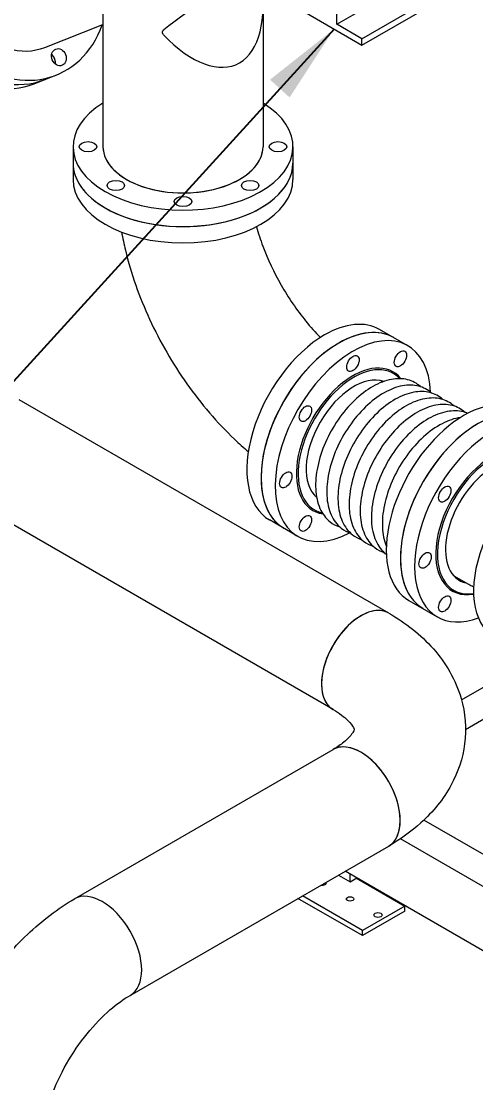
# Model space of a CAD drawing. Header units: millimetres. Extents: x -312439 to 477422, y -331570 to 212570.
# Drawn here: x 346660 to 347366, y 61954 to 63603 of the extents above; entities that cross this region are included whole.
import ezdxf

# ---------------------------------------------------------------- set-up
doc = ezdxf.new("R2010")
doc.units = ezdxf.units.MM
doc.styles.add('ROMAND', font='ROMAND.SHX')
doc.dimstyles.new('1-50 (MILIMETRO)', dxfattribs={"dimscale": 0, "dimtxt": 125, "dimasz": 125, "dimexe": 100, "dimexo": 100, "dimgap": 50, "dimtad": 0, "dimdec": 0, "dimzin": 0, "dimdsep": 46, "dimtxsty": 'ROMAND', "dimcen": -390, "dimclrd": 1, "dimclre": 1, "dimclrt": 3, "dimadec": 0, "dimazin": 0, "dimtfac": 1, "dimtdec": 0, "dimtix": 1, "dimtmove": 2, "dimatfit": 2, "dimfxl": 1, "dimtvp": 1, "dimtolj": 1, "dimtzin": 0, "dimarcsym": 0})

# ---------------------------------------------------------------- blocks, each defined once
blk = doc.blocks.new('*D161')
at = {"color": 1, "lineweight": -2, "transparency": 16777216}
for p, q in [((350510.9, 62972.7), (351769, 62246.3)), ((348028.9, 60202.5), (351560.7, 62241.6)), ((346762.6, 60808.6), (348020.7, 60082.2))]:
    blk.add_line(p, q, dxfattribs=at)
at = {"color": 1, "transparency": 16777216}
for points in [[(351550.3, 62259.6), (351571.1, 62223.5), (351669, 62304.1)], [(348018.5, 60220.5), (348039.3, 60184.4), (347920.7, 60140)]]:
    blk.add_solid(points, dxfattribs=at)
at = {"layer": 'Defpoints', "color": 0, "transparency": 16777216}
for p in [(350410.9, 63030.4, 9601.9), (351669, 62304.1), (346662.6, 60866.3, 9601.9)]:
    blk.add_point(p, dxfattribs=at)
at = {"color": 3, "transparency": 16777216, "insert": (349732.3, 61330.3), "char_height": 125, "attachment_point": 5, "rotation": 30, "style": 'ROMAND'}
blk.add_mtext('\\A1;4328', dxfattribs=at)

msp = doc.modelspace()

# ---------------------------------------------------------------- linework, layer by layer
at = {"color": 3, "linetype": 'Continuous', "lineweight": 0, "extrusion": (-5.55112e-17, 0.816497, 0.57735)}
for p, q in [((347149.917, 63598.757), (347424.147, 63757.085)), ((347188.893, 63576.255), (347463.123, 63734.582)), ((347188.893, 63566.253), (347471.785, 63729.581)), ((347149.917, 63598.757), (347149.917, 63698.77)), ((347102.279, 63616.26), (347188.893, 63566.253)), ((347188.893, 63576.255), (347149.917, 63598.757)), ((347188.893, 63566.253), (347188.893, 63576.255))]:
    msp.add_line(p, q, dxfattribs=at)
at = {"color": 0, "linetype": 'Continuous', "lineweight": 0, "extrusion": (-5.55112e-17, 0.816497, 0.57735)}
for p, q in [((346786.622, 63626.475), (346786.622, 63408.566)), ((347035.277, 63627.11), (347035.277, 63408.566)), ((346696.417, 63562.888), (346786.622, 63598.209)), ((346679.682, 63506.348), (346713.388, 63519.546)), ((346740.076, 63408.566), (346740.076, 63357.759)), ((347081.823, 63408.566), (347081.823, 63357.759)), ((347260.428, 63099.214), (347216.428, 63124.617)), ((347218.057, 63045.178), (347221.305, 63043.303)), ((347230.655, 62684.073), (346656.563, 63015.525)), ((347144.116, 62534.183), (346570.024, 62865.635)), ((347115.165, 62866.964), (347118.413, 62865.089)), ((347089.554, 62803.252), (347045.555, 62828.655)), ((347355.065, 62728.246), (347332.104, 62741.502)), ((347262.088, 62703.639), (347306.088, 62678.236)), ((347343.736, 62549.295), (347405.738, 62585.091)), ((347419.793, 62543.2), (347349.965, 62502.884)), ((346742.276, 62240.093), (347144.116, 62472.096)), ((347511.598, 62231.826), (347285.234, 62362.518)), ((347975.678, 61913.883), (347248.837, 62333.525)), ((346828.815, 62090.203), (347230.655, 62322.206)), ((347975.678, 61813.87), (347162.935, 62283.108)), ((347152.621, 62277.153), (347170.652, 62266.743)), ((347170.652, 62266.743), (347170.652, 62278.653)), ((347170.652, 62266.743), (347180.966, 62272.698)), ((347180.396, 62272.368), (347255.468, 62229.025)), ((347189.642, 62183.02), (347089.61, 62240.773)), ((347189.642, 62191.021), (347096.539, 62244.774)), ((347255.468, 62229.025), (347189.642, 62191.021)), ((347255.468, 62221.024), (347189.642, 62183.02)), ((347255.468, 62221.024), (347255.468, 62229.025)), ((347189.642, 62183.02), (347189.642, 62191.021))]:
    msp.add_line(p, q, dxfattribs=at)
at = {"color": 0, "linetype": 'Continuous', "lineweight": 0}
for centre, major_axis, ratio, start_param, end_param in [((346910.95, 63593.773), (124.003, 91.611), 0.09789593, 5.96786838, 8.02490344), ((346910.95, 63717.607), (83.813, -180.866), 0.50772236, 5.30028158, 7.35731664), ((346651.087, 63678.657), (-62.301, 159.111), 0.81338956, 2.13300307, 3.89757418), ((346651.087, 63678.657), (-45.33, 115.769), 0.81338956, 2.01178128, 3.14159265), ((346634.234, 63672.058), (62.301, -159.111), 0.81338956, 5.32898924, 6.28318531), ((346634.234, 63672.058), (-62.301, 159.111), 0.81338956, 2.18739659, 3.14159265), ((346701.321, 63541.005), (4.957, -12.66), 0.81338956, 1.69343461, 2.18320084), ((346701.321, 63541.005), (-4.957, 12.66), 0.81338956, 4.09998447, 5.32479349), ((346701.321, 63541.005), (4.957, -12.66), 0.81338956, 0.95839181, 1.69343461), ((346617.381, 63665.459), (62.301, -159.111), 0.81338956, 5.36724698, 6.28318531), ((346910.95, 63408.566), (-170.874, 0), 0.57735027, 5.52720378, 7.06858347), ((346910.95, 63408.566), (-170.874, 0), 0.57735027, 0.78539816, 3.89757418), ((346910.95, 63408.566), (124.327, 0), 0.57735027, 3.14159265, 6.28318531), ((346910.95, 63408.566), (-124.327, 0), 0.57735027, 0, 0.78539816), ((346910.95, 63408.566), (-124.327, 0), 0.57735027, 0.78539816, 3.14159265), ((346910.95, 63383.163), (-170.874, 0), 0.57735027, 0, 0.78539816), ((346910.95, 63383.163), (170.874, 0), 0.57735027, 3.14159265, 6.28318531), ((346910.95, 63383.163), (-170.874, 0), 0.57735027, 0.78539816, 3.14159265), ((346910.95, 63357.759), (-170.874, 0), 0.57735027, 0, 3.14159265), ((347152.991, 62963.934), (85.437, 147.981), 0.57735027, 0, 3.14159265), ((347174.991, 62951.233), (-85.437, -147.981), 0.57735027, 2.40088063, 7.02389733), ((347130.991, 62976.636), (-85.437, -147.981), 0.57735027, 3.14159265, 3.92699082), ((347152.991, 62963.934), (85.437, 147.981), 0.57735027, 0, 0.78539816), ((347130.991, 62976.636), (-85.437, -147.981), 0.57735027, 3.92699082, 6.28318531), ((347152.991, 62963.934), (85.437, 147.981), 0.57735027, 0.78539816, 3.14159265), ((347174.991, 62951.233), (-62.164, -107.671), 0.57735027, 2.91551375, 6.50926421), ((347176.377, 62950.433), (61.184, 105.973), 0.57735027, 6.09968131, 9.60828196), ((347176.377, 62950.433), (52.364, 90.698), 0.57735027, 0.10748611, 3.03410655), ((347347.525, 62851.62), (-85.437, -147.981), 0.57735027, 3.14159265, 6.28318531), ((347369.525, 62838.919), (85.437, 147.981), 0.57735027, 0, 3.14159265), ((347369.525, 62838.919), (-85.437, -147.981), 0.57735027, 3.14159265, 6.28318531), ((347391.525, 62826.217), (-85.437, -147.981), 0.57735027, 3.20000298, 6.88878068), ((347391.525, 62826.217), (-62.164, -107.671), 0.57735027, 2.69380341, 6.73097455), ((347392.911, 62825.417), (-61.184, -105.973), 0.57735027, 2.71673712, 6.70804084), ((347392.911, 62825.417), (-52.364, -90.698), 0.57735027, 2.96365333, 6.46112463), ((347470.603, 62780.561), (76.556, 132.599), 0.57735027, 0.53677507, 3.14159265), ((347187.386, 62609.128), (-43.27, -74.945), 0.57735027, 3.14159265, 6.28318531), ((347187.386, 62609.128), (-43.27, -74.945), 0.57735027, 3.14159265, 5.49778714), ((347187.386, 62609.128), (-43.27, -74.945), 0.57735027, 5.49778714, 6.28318531), ((347187.386, 62397.151), (43.27, -74.945), 0.57735027, 0, 3.14159265), ((347187.386, 62397.151), (-43.27, 74.945), 0.57735027, 3.14159265, 6.28318531), ((347127.28, 62265.03), (-6.431, 0), 0.57735027, 1.28336895, 3.42902003), ((346785.545, 62165.148), (43.27, -74.945), 0.57735027, 0, 3.14159265)]:
    msp.add_ellipse(centre, major_axis=major_axis, ratio=ratio, start_param=start_param, end_param=end_param, dxfattribs=at)
for centre, major_axis, ratio in [((346718.174, 63547.604), (-4.957, 12.66), 0.81338956), ((346763.349, 63408.566), (-13.596, 0), 0.57735027), ((347058.55, 63408.566), (-13.596, 0), 0.57735027), ((346806.58, 63348.308), (-13.596, 0), 0.57735027), ((347015.319, 63348.308), (-13.596, 0), 0.57735027), ((346910.95, 63323.349), (-13.596, 0), 0.57735027), ((347248.791, 63079.059), (-6.798, -11.775), 0.57735027), ((347174.991, 63071.748), (-6.798, -11.775), 0.57735027), ((347101.191, 62993.841), (-6.798, -11.775), 0.57735027), ((347070.622, 62890.975), (-6.798, -11.775), 0.57735027), ((347317.725, 62868.826), (-6.798, -11.775), 0.57735027), ((347101.191, 62823.407), (-6.798, -11.775), 0.57735027), ((347287.156, 62765.959), (-6.798, -11.775), 0.57735027), ((347317.725, 62698.391), (-6.798, -11.775), 0.57735027), ((347170.587, 62240.027), (-5.818, 0), 0.57735027), ((347213.894, 62215.024), (-6.431, 0), 0.57735027)]:
    msp.add_ellipse(centre, major_axis=major_axis, ratio=ratio, dxfattribs=at)
for points, knots in [([(346881.02, 63581.887), (346880.837, 63582.08), (346880.662, 63582.282), (346880.188, 63582.881), (346879.917, 63583.298), (346879.479, 63584.155), (346879.311, 63584.595), (346879.089, 63585.469), (346879.035, 63585.902), (346879.035, 63586.728), (346879.089, 63587.144), (346879.311, 63587.95), (346879.479, 63588.34), (346879.917, 63589.065), (346880.188, 63589.401), (346880.662, 63589.863), (346880.837, 63590.014), (346881.02, 63590.154)], [17.89795356, 17.89795356, 17.89795356, 17.89795356, 18.55921682, 18.55921682, 19.79774199, 19.79774199, 21.03626716, 21.03626716, 22.27479234, 22.27479234, 23.51331751, 23.51331751, 24.75184268, 24.75184268, 25.99036785, 25.99036785, 26.65163111, 26.65163111, 26.65163111, 26.65163111]), ([(346815.457, 63275.949), (346817.184, 63266.534), (346819.192, 63257.115), (346830.245, 63211.456), (346843.007, 63175.362), (346875.235, 63105.536), (346894.702, 63071.818), (346939.06, 63008.995), (346963.937, 62979.895), (346997.953, 62947.494), (347005.105, 62941.045), (347012.395, 62934.842)], [0.23264377, 0.23264377, 0.23264377, 0.23264377, 0.31415927, 0.31415927, 0.62831853, 0.62831853, 0.9424778, 0.9424778, 1.25663706, 1.25663706, 1.33815256, 1.33815256, 1.33815256, 1.33815256]), ([(347024.957, 63284.275), (347027.758, 63274.317), (347031.105, 63264.126), (347042.577, 63233.689), (347052.208, 63213.247), (347074.767, 63173.814), (347087.738, 63154.854), (347108.965, 63128.649), (347116.619, 63120.042), (347124.356, 63112.112)], [0.369794337, 0.369794337, 0.369794337, 0.369794337, 0.507609134, 0.507609134, 0.778558045, 0.778558045, 1.053396997, 1.053396997, 1.20100199, 1.20100199, 1.20100199, 1.20100199]), ([(347279.956, 63035.779), (347274.261, 63040.96), (347267.424, 63044.634), (347252.072, 63048.574), (347243.527, 63048.693), (347225.321, 63045.317), (347215.606, 63041.566), (347196.162, 63030.495), (347186.435, 63023.083), (347168.104, 63005.456), (347159.5, 62995.248), (347144.244, 62973.086), (347137.588, 62961.142), (347126.853, 62936.667), (347122.777, 62924.141), (347117.635, 62899.681), (347116.579, 62887.753), (347117.724, 62865.66), (347119.926, 62855.49), (347127.532, 62838.262), (347132.856, 62831.107), (347143.938, 62822.394), (347148.904, 62819.766), (347154.255, 62818.058)], [0.66022736, 0.66022736, 0.66022736, 0.66022736, 0.94527954, 0.94527954, 1.24360278, 1.24360278, 1.56390403, 1.56390403, 1.8920444, 1.8920444, 2.21939584, 2.21939584, 2.5456685, 2.5456685, 2.87204299, 2.87204299, 3.19962738, 3.19962738, 3.52747854, 3.52747854, 3.84420963, 3.84420963, 4.05216162, 4.05216162, 4.05216162, 4.05216162]), ([(347297.278, 63025.777), (347291.583, 63030.958), (347284.746, 63034.633), (347269.395, 63038.573), (347260.85, 63038.692), (347242.644, 63035.315), (347232.929, 63031.565), (347213.484, 63020.494), (347203.758, 63013.082), (347185.427, 62995.455), (347176.823, 62985.246), (347161.567, 62963.085), (347154.91, 62951.141), (347144.176, 62926.666), (347140.1, 62914.14), (347134.958, 62889.679), (347133.901, 62877.751), (347135.046, 62855.659), (347137.249, 62845.489), (347144.855, 62828.26), (347150.179, 62821.106), (347161.26, 62812.392), (347166.227, 62809.765), (347171.577, 62808.057)], [0.66022736, 0.66022736, 0.66022736, 0.66022736, 0.94527954, 0.94527954, 1.24360278, 1.24360278, 1.56390403, 1.56390403, 1.8920444, 1.8920444, 2.21939584, 2.21939584, 2.5456685, 2.5456685, 2.87204299, 2.87204299, 3.19962738, 3.19962738, 3.52747854, 3.52747854, 3.84420963, 3.84420963, 4.05216162, 4.05216162, 4.05216162, 4.05216162]), ([(347314.601, 63015.776), (347308.906, 63020.957), (347302.069, 63024.631), (347286.718, 63028.571), (347278.173, 63028.69), (347259.967, 63025.314), (347250.251, 63021.564), (347230.807, 63010.492), (347221.081, 63003.081), (347202.749, 62985.453), (347194.146, 62975.245), (347178.889, 62953.083), (347172.233, 62941.139), (347161.499, 62916.665), (347157.423, 62904.138), (347152.281, 62879.678), (347151.224, 62867.75), (347152.369, 62845.658), (347154.571, 62835.488), (347162.178, 62818.259), (347167.502, 62811.105), (347178.583, 62802.391), (347183.549, 62799.764), (347188.9, 62798.056)], [0.66022736, 0.66022736, 0.66022736, 0.66022736, 0.94527954, 0.94527954, 1.24360278, 1.24360278, 1.56390403, 1.56390403, 1.8920444, 1.8920444, 2.21939584, 2.21939584, 2.5456685, 2.5456685, 2.87204299, 2.87204299, 3.19962738, 3.19962738, 3.52747854, 3.52747854, 3.84420963, 3.84420963, 4.05216162, 4.05216162, 4.05216162, 4.05216162]), ([(347331.924, 63005.775), (347326.229, 63010.956), (347319.392, 63014.63), (347304.04, 63018.57), (347295.495, 63018.689), (347277.289, 63015.313), (347267.574, 63011.563), (347248.13, 63000.491), (347238.403, 62993.08), (347220.072, 62975.452), (347211.469, 62965.244), (347196.212, 62943.082), (347189.556, 62931.138), (347178.821, 62906.663), (347174.745, 62894.137), (347169.603, 62869.677), (347168.547, 62857.749), (347169.692, 62835.657), (347171.894, 62825.486), (347179.501, 62808.258), (347184.824, 62801.103), (347195.906, 62792.39), (347200.872, 62789.762), (347206.223, 62788.054)], [0.66022736, 0.66022736, 0.66022736, 0.66022736, 0.94527954, 0.94527954, 1.24360278, 1.24360278, 1.56390403, 1.56390403, 1.8920444, 1.8920444, 2.21939584, 2.21939584, 2.5456685, 2.5456685, 2.87204299, 2.87204299, 3.19962738, 3.19962738, 3.52747854, 3.52747854, 3.84420963, 3.84420963, 4.05216162, 4.05216162, 4.05216162, 4.05216162]), ([(347349.246, 62995.773), (347343.551, 63000.955), (347336.715, 63004.629), (347321.363, 63008.569), (347312.818, 63008.688), (347294.612, 63005.311), (347284.897, 63001.561), (347265.452, 62990.49), (347255.726, 62983.078), (347237.395, 62965.451), (347228.791, 62955.243), (347213.535, 62933.081), (347206.879, 62921.137), (347196.144, 62896.662), (347192.068, 62884.136), (347186.926, 62859.676), (347185.87, 62847.748), (347187.014, 62825.655), (347189.217, 62815.485), (347196.823, 62798.257), (347202.147, 62791.102), (347213.229, 62782.389), (347218.195, 62779.761), (347223.545, 62778.053)], [0.66022736, 0.66022736, 0.66022736, 0.66022736, 0.94527954, 0.94527954, 1.24360278, 1.24360278, 1.56390403, 1.56390403, 1.8920444, 1.8920444, 2.21939584, 2.21939584, 2.5456685, 2.5456685, 2.87204299, 2.87204299, 3.19962738, 3.19962738, 3.52747854, 3.52747854, 3.84420963, 3.84420963, 4.05216162, 4.05216162, 4.05216162, 4.05216162]), ([(347353.259, 62994.291), (347351.09, 62995.206), (347348.844, 62995.96), (347338.686, 62998.568), (347330.141, 62998.687), (347311.935, 62995.31), (347302.22, 62991.56), (347282.775, 62980.489), (347273.049, 62973.077), (347254.718, 62955.449), (347246.114, 62945.241), (347230.857, 62923.08), (347224.201, 62911.136), (347213.467, 62886.661), (347209.391, 62874.135), (347204.249, 62849.674), (347203.192, 62837.746), (347204.337, 62815.654), (347206.539, 62805.484), (347214.146, 62788.255), (347219.47, 62781.101), (347226.383, 62775.665), (347226.609, 62775.491), (347226.835, 62775.319)], [0.85757682, 0.85757682, 0.85757682, 0.85757682, 0.94527954, 0.94527954, 1.24360278, 1.24360278, 1.56390403, 1.56390403, 1.8920444, 1.8920444, 2.21939584, 2.21939584, 2.5456685, 2.5456685, 2.87204299, 2.87204299, 3.19962738, 3.19962738, 3.52747854, 3.52747854, 3.84420963, 3.84420963, 3.85481216, 3.85481216, 3.85481216, 3.85481216]), ([(347342.02, 62987.815), (347340.894, 62987.664), (347339.762, 62987.483), (347329.184, 62985.533), (347319.456, 62981.787), (347299.983, 62970.718), (347290.24, 62963.303), (347271.879, 62945.663), (347263.262, 62935.446), (347247.981, 62913.264), (347241.314, 62901.308), (347230.562, 62876.806), (347226.478, 62864.265), (347221.325, 62839.77), (347220.265, 62827.823), (347221.377, 62806.346), (347223.361, 62796.71), (347226.825, 62788.29)], [1.20426216, 1.20426216, 1.20426216, 1.20426216, 1.24278882, 1.24278882, 1.56302814, 1.56302814, 1.89134823, 1.89134823, 2.21887437, 2.21887437, 2.54529526, 2.54529526, 2.87181858, 2.87181858, 3.19957844, 3.19957844, 3.50812682, 3.50812682, 3.50812682, 3.50812682]), ([(347362.485, 62724.696), (347362.229, 62724.795), (347361.973, 62724.896), (347360.576, 62725.462), (347359.448, 62725.964), (347357.228, 62727.047), (347356.135, 62727.628), (347355.065, 62728.246)], [2.2665952571, 2.2665952571, 2.2665952571, 2.2665952571, 2.2756004695, 2.2756004695, 2.3158974799, 2.3158974799, 2.3561944902, 2.3561944902, 2.3561944902, 2.3561944902]), ([(347230.655, 62684.073), (347256.676, 62669.05), (347280.317, 62650.77), (347319.277, 62606.623), (347334.775, 62580.611), (347349.611, 62528.852), (347351.574, 62504.517), (347345.629, 62458.36), (347338.227, 62436.654), (347315.513, 62394.702), (347299.292, 62375.142), (347265.517, 62344.575), (347248.673, 62332.608), (347230.655, 62322.206)], [0, 0, 0, 0, 0.31415927, 0.31415927, 0.62139477, 0.62139477, 0.85961709, 0.85961709, 1.08837512, 1.08837512, 1.35326625, 1.35326625, 1.57079633, 1.57079633, 1.57079633, 1.57079633]), ([(347144.116, 62534.183), (347153.892, 62528.538), (347161.413, 62522.745), (347171.637, 62512.859), (347174.365, 62508.822), (347177.26, 62503.31), (347176.887, 62503.15), (347176.886, 62503.127), (347177.183, 62502.422), (347172.982, 62495.335), (347168.577, 62489.727), (347156.259, 62479.749), (347150.689, 62475.891), (347144.116, 62472.096)], [0, 0, 0, 0, 0.2471265, 0.2471265, 0.49101374, 0.49101374, 0.8009391, 0.8009391, 1.11509837, 1.11509837, 1.40462587, 1.40462587, 1.57079633, 1.57079633, 1.57079633, 1.57079633]), ([(346515.429, 61847.183), (346515.429, 61877.229), (346519.475, 61907.798), (346534.211, 61968.672), (346544.926, 61998.975), (346571.983, 62057.599), (346588.327, 62085.908), (346625.569, 62138.653), (346646.454, 62163.084), (346691.805, 62206.282), (346716.255, 62225.07), (346742.276, 62240.093)], [3.14159265, 3.14159265, 3.14159265, 3.14159265, 3.45575192, 3.45575192, 3.76991118, 3.76991118, 4.08407045, 4.08407045, 4.39822972, 4.39822972, 4.71238898, 4.71238898, 4.71238898, 4.71238898]), ([(346688.507, 61847.183), (346688.507, 61858.471), (346689.752, 61871.606), (346695.398, 61900.708), (346699.957, 61916.783), (346712.478, 61950.006), (346720.565, 61967.169), (346739.505, 62000.275), (346750.395, 62016.194), (346773.431, 62044.632), (346785.559, 62057.186), (346808.368, 62076.973), (346819.077, 62084.581), (346828.815, 62090.203)], [3.14159265, 3.14159265, 3.14159265, 3.14159265, 3.38871915, 3.38871915, 3.64920179, 3.64920179, 3.9201507, 3.9201507, 4.19498965, 4.19498965, 4.46620773, 4.46620773, 4.71238898, 4.71238898, 4.71238898, 4.71238898])]:
    msp.add_open_spline(points, degree=3, knots=knots, dxfattribs=at)

# ---------------------------------------------------------------- dimensions: what is measured, and where the dimension line sits
dim = msp.add_aligned_dim(p1=(346662.598, 60866.305), p2=(350410.924, 63030.402), distance=-1258.055, dimstyle='1-50 (MILIMETRO)', override={"dimscale": 1, "dimfxl": 2})
dim.commit()
dim.dimension.update_dxf_attribs({"geometry": '*D161', "text_midpoint": (349732.315, 61330.269, -9601.866)})

# ---------------------------------------------------------------- leaders
msp.add_leader([(347145.586, 63591.257, -9601.866), (346215.37, 62570.53, -9601.866), (346053.801, 62570.53, -9601.866)], dimstyle='1-50 (MILIMETRO)', override={"dimscale": 1, "dimfxl": 2})

doc.saveas('drawing.dxf')
